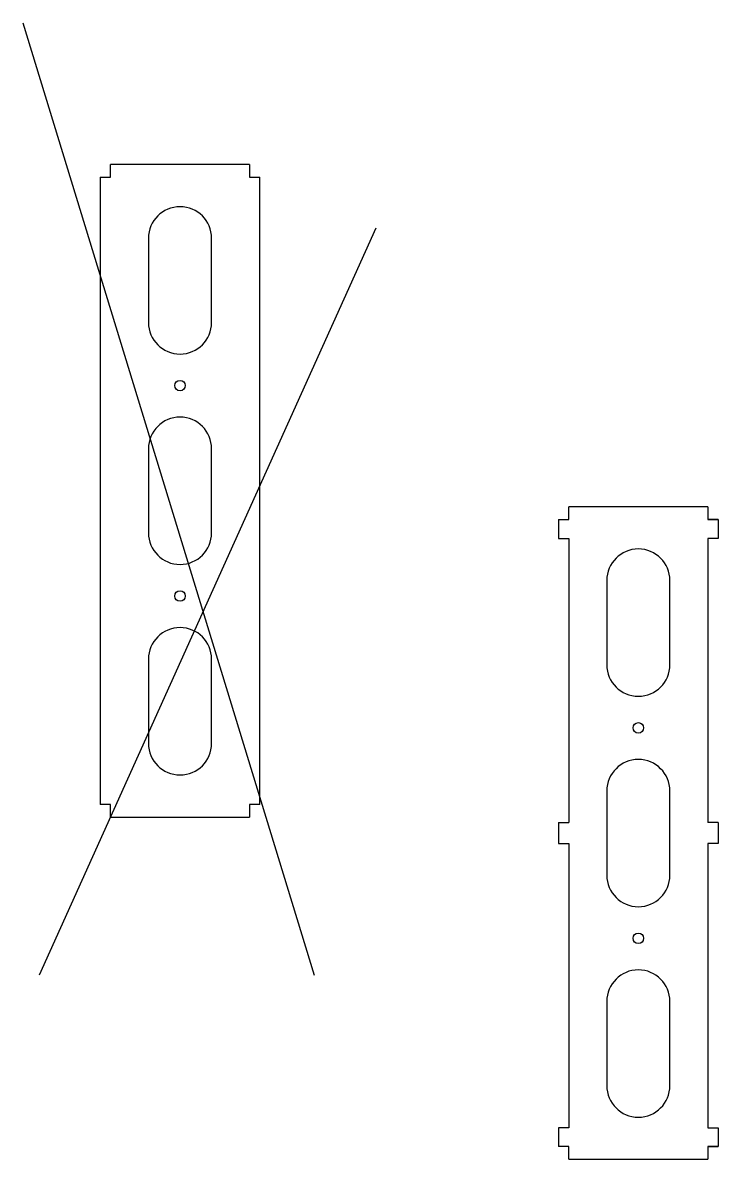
# Model space of a CAD drawing. Extents: x 0 to 2826, y -68 to 813.
# Drawn here: x 482 to 813, y -68 to 472 of the extents above; entities that cross this region are included whole.
import ezdxf

# ---------------------------------------------------------------- set-up
doc = ezdxf.new("R2010")
doc.units = 0
doc.linetypes.add('SLD-CONTINUA', pattern=[0])
doc.layers.get('0').update_dxf_attribs({"linetype": 'CONTINUOUS'})

msp = doc.modelspace()

# ---------------------------------------------------------------- linework, layer by layer
for p, q in [((481.87418351, 471.82471686), (620.48578589, 19.19784339)), ((649.76992155, 374.275822), (489.68328636, 19.19784339)), ((807.54534033, 226.75918658), (807.54534033, 91.75918265)), ((736.5453397, 91.75918265), (741.5453397, 91.75918265)), ((812.54534131, 91.75918265), (807.54534131, 91.75918265)), ((736.5453397, 81.75918265), (741.5453397, 81.75918265)), ((812.54534131, 81.75918265), (807.54534131, 81.75918265)), ((807.54534131, 81.75918265), (807.54534131, -53.24082128))]:
    msp.add_line(p, q)
at = {"color": 7, "linetype": 'SLD-CONTINUA'}
for p, q in [((523.66185668, 398.39645439), (523.66185668, 404.39645165)), ((589.66185632, 404.39645165), (523.66185668, 404.39645165)), ((589.66185632, 404.39645165), (589.66185632, 398.39645439)), ((518.66185569, 398.39645439), (518.66185569, 100.39644652)), ((518.66185569, 398.39645439), (523.66185668, 398.39645439)), ((589.66185632, 398.39645439), (594.6618573, 398.39645439)), ((594.6618573, 100.39644652), (594.6618573, 398.39645439)), ((541.66185683, 369.39644777), (541.66185683, 329.39644867)), ((571.66185616, 329.39644867), (571.66185616, 369.39644777)), ((541.66185683, 269.39645001), (541.66185683, 229.3964509)), ((571.66185616, 229.3964509), (571.66185616, 269.39645001)), ((541.66185683, 169.39645224), (541.66185683, 129.39645314)), ((571.66185616, 129.39645314), (571.66185616, 169.39645224)), ((523.66185668, 100.39644652), (518.66185569, 100.39644652)), ((523.66185668, 94.39644926), (523.66185668, 100.39644652)), ((594.6618573, 100.39644652), (589.66185632, 100.39644652)), ((589.66185632, 100.39644652), (589.66185632, 94.39644926)), ((523.66185668, 94.39644926), (589.66185632, 94.39644926))]:
    msp.add_line(p, q, dxfattribs=at)
at = {"color": 1, "linetype": 'SLD-CONTINUA'}
for p, q in [((741.54534069, 235.75918658), (741.54534069, 241.75918384)), ((807.54534033, 241.75918384), (741.54534069, 241.75918384)), ((807.54534033, 241.75918384), (807.54534033, 235.75918658)), ((736.5453397, 235.75918658), (741.54534069, 235.75918658)), ((736.5453397, 235.75918658), (736.5453397, 226.75918658)), ((807.54534033, 235.75918658), (812.54534131, 235.75918658)), ((812.54534131, 235.75918658), (807.54534033, 235.75918658)), ((812.54534131, 235.75918658), (812.54534131, 226.75918658)), ((736.5453397, 226.75918658), (741.54534069, 226.75918658)), ((741.5453397, 226.75918658), (741.5453397, 91.75918265)), ((812.54534131, 226.75918658), (807.54534033, 226.75918658)), ((759.54534084, 206.75917997), (759.54534084, 166.75918086)), ((789.54534017, 166.75918086), (789.54534017, 206.75917997)), ((759.54534084, 106.7591822), (759.54534084, 66.7591831)), ((789.54534017, 66.7591831), (789.54534017, 106.7591822)), ((736.5453397, 91.75918265), (736.5453397, 81.75918265)), ((812.54534131, 91.75918265), (812.54534131, 81.75918265)), ((741.5453397, 81.75918265), (741.5453397, -53.24082128)), ((759.54534084, 6.75918444), (759.54534084, -33.24081467)), ((789.54534017, -33.24081467), (789.54534017, 6.75918444)), ((741.54534069, -53.24082128), (736.5453397, -53.24082128)), ((736.5453397, -53.24082128), (736.5453397, -62.24082128)), ((807.54534033, -53.24082128), (812.54534131, -53.24082128)), ((812.54534131, -53.24082128), (812.54534131, -62.24082128)), ((741.54534069, -62.24082128), (736.5453397, -62.24082128)), ((741.54534069, -68.24081854), (741.54534069, -62.24082128)), ((812.54534131, -62.24082128), (807.54534033, -62.24082128)), ((807.54534033, -62.24082128), (807.54534033, -68.24081854)), ((807.54534033, -62.24082128), (812.54534131, -62.24082128)), ((741.54534069, -68.24081854), (807.54534033, -68.24081854))]:
    msp.add_line(p, q, dxfattribs=at)
at = {"color": 7, "linetype": 'SLD-CONTINUA'}
for centre in [(556.6618565, 299.39645046), (556.6618565, 199.39645046)]:
    msp.add_circle(centre, 2.5, dxfattribs=at)
at = {"color": 1, "linetype": 'SLD-CONTINUA'}
for centre in [(774.54534051, 136.75918265), (774.54534051, 36.75918265)]:
    msp.add_circle(centre, 2.5, dxfattribs=at)
at = {"color": 7, "linetype": 'SLD-CONTINUA'}
for centre, start, end in [((556.6618565, 369.39645046), 0, 180), ((556.6618565, 329.39645046), 180, 0), ((556.6618565, 269.39645046), 0, 180), ((556.6618565, 229.39645046), 180, 0), ((556.6618565, 169.39645046), 0, 180), ((556.6618565, 129.39645046), 180, 0)]:
    msp.add_arc(centre, 15, start, end, dxfattribs=at)
at = {"color": 1, "linetype": 'SLD-CONTINUA'}
for centre, start, end in [((774.54534051, 206.75918265), 0, 180), ((774.54534051, 166.75918265), 180, 0), ((774.54534051, 106.75918265), 0, 180), ((774.54534051, 66.75918265), 180, 0), ((774.54534051, 6.75918265), 0, 180), ((774.54534051, -33.24081735), 180, 0)]:
    msp.add_arc(centre, 15, start, end, dxfattribs=at)

doc.saveas('drawing.dxf')
